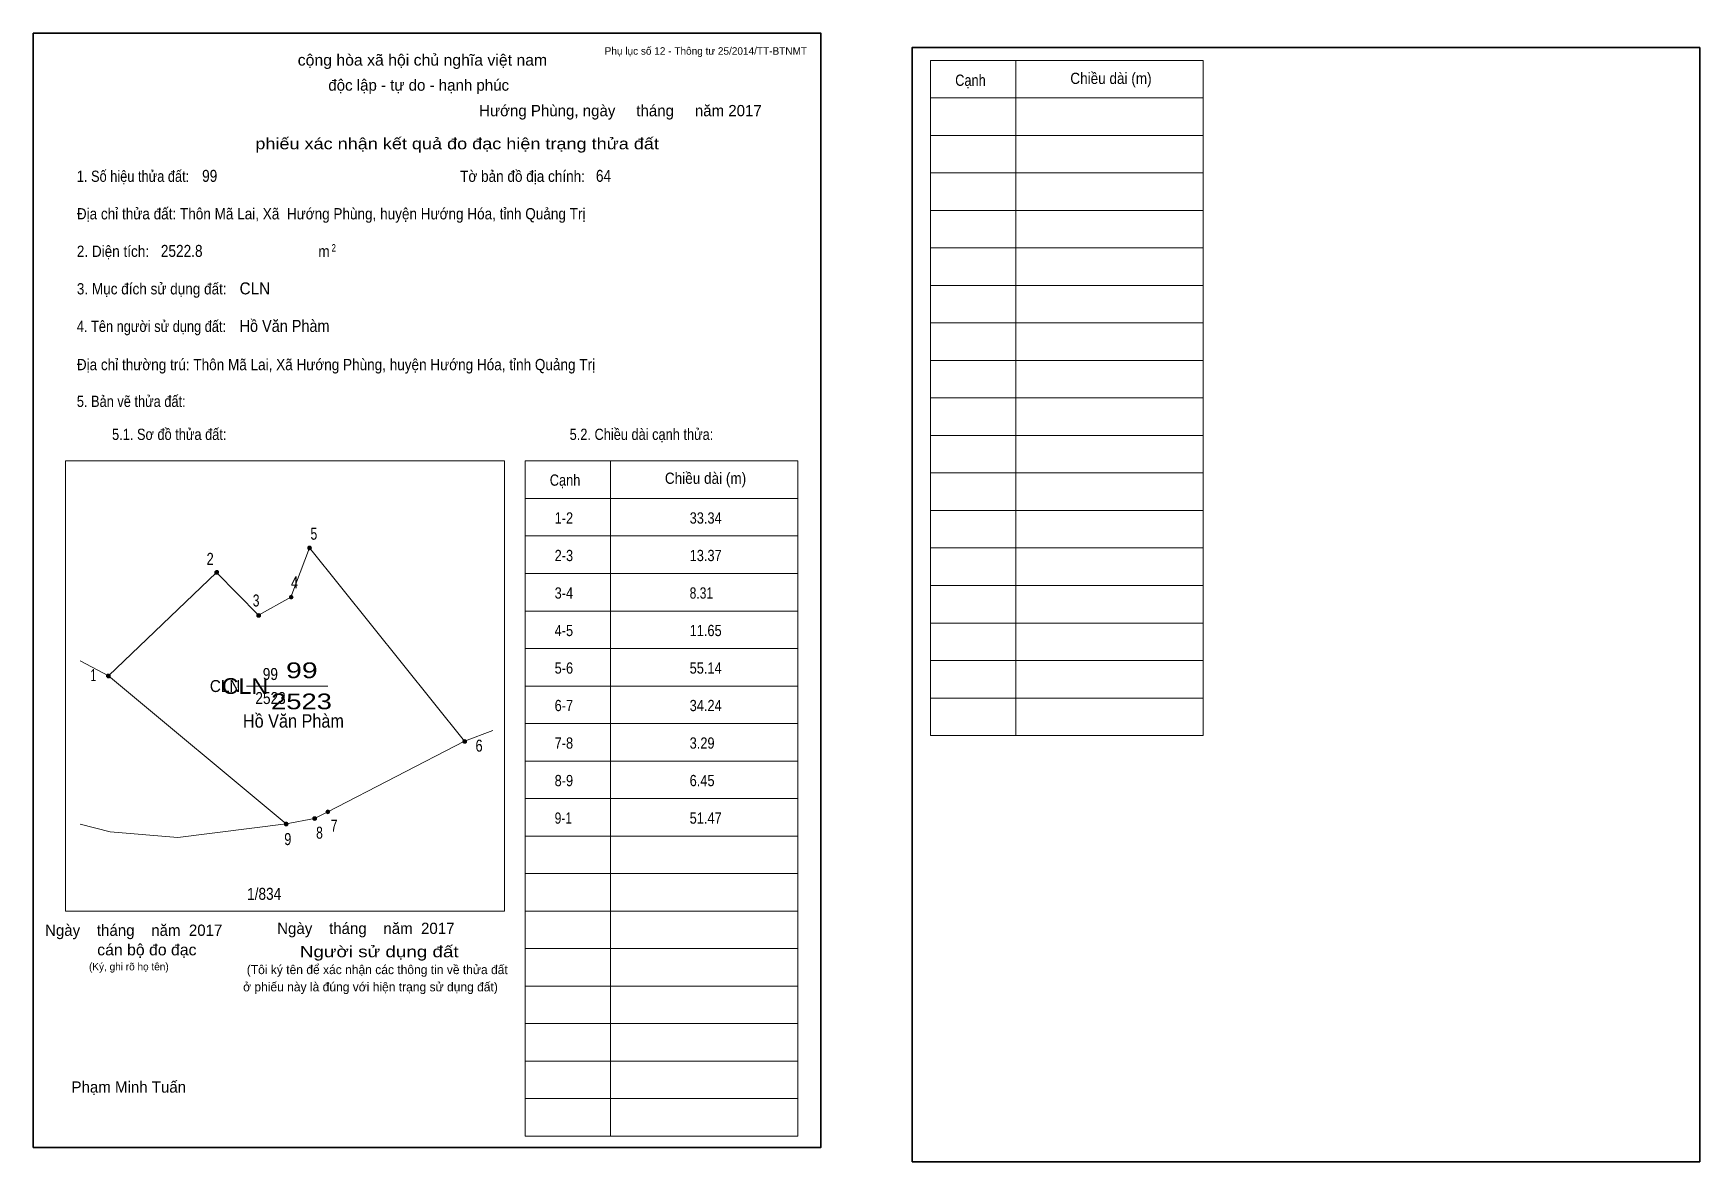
# Model space of a CAD drawing. Header units: centimetres. Extents: x 0 to 44.4, y -0.4 to 29.7.
import ezdxf
from ezdxf.enums import TextEntityAlignment as Align

# ---------------------------------------------------------------- set-up
doc = ezdxf.new("R2010")
doc.units = ezdxf.units.CM
doc.header["$LTSCALE"] = 0.12
for name, color, linetype in [('2', 7, 'Continuous'), ('3', 7, 'Continuous'), ('30', 7, 'Continuous'), ('34', 7, 'Continuous'), ('4', 7, 'Continuous'), ('5', 7, 'Continuous')]:
    doc.layers.add(name, color=color, linetype=linetype)
for name, color, linetype, lineweight in [('32', 7, 'Continuous', 13), ('33', 7, 'Continuous', 13), ('6', 7, 'Continuous', 13), ('63', 7, 'Continuous', 13), ('7', 7, 'Continuous', 13)]:
    doc.layers.add(name, color=color, linetype=linetype, lineweight=lineweight)

msp = doc.modelspace()

# ---------------------------------------------------------------- hatches: boundary and pattern name
at = {"layer": '32'}
for points in [[(7.416, 15.978, 1), (7.316, 15.978, 1)], [(4.9388, 15.3296, 1), (4.8388, 15.3296, 1)], [(6.927, 14.6705, 1), (6.827, 14.6705, 1)], [(6.0582, 14.1827, 1), (5.9582, 14.1827, 1)], [(2.0506, 12.5684, 1), (1.9506, 12.5684, 1)], [(11.5506, 10.8235, 1), (11.4506, 10.8235, 1)], [(7.9026, 8.9456, 1), (7.8026, 8.9456, 1)], [(6.7916, 8.622, 1), (6.6916, 8.622, 1)], [(7.5514, 8.7658, 1), (7.4514, 8.7658, 1)]]:
    msp.add_hatch(color=256, dxfattribs=at).paths.add_polyline_path(points)

# ---------------------------------------------------------------- linework, layer by layer
for centre in [(7.366, 15.978), (4.8888, 15.3296), (6.877, 14.6705), (6.0082, 14.1827), (2.0006, 12.5684), (11.5006, 10.8235), (7.8526, 8.9456), (6.7416, 8.622), (7.5014, 8.7658)]:
    msp.add_circle(centre, 0.05, dxfattribs=at)
at = {"layer": '33'}
msp.add_line((5.68, 12.3), (6.96, 12.3), dxfattribs=at)
at = {"layer": '6'}
msp.add_line((11.5, 10.83), (12.25, 11.11), dxfattribs=at)
for points in [[(2, 12.57), (4.88, 15.33), (6, 14.19), (6.87, 14.67), (7.36, 15.98)], [(7.85, 8.95), (11.5, 10.83), (7.36, 15.98)], [(6.74, 8.63), (2, 12.57), (1.25, 12.97)], [(6.74, 8.63), (7.5, 8.77), (7.85, 8.95)], [(6.74, 8.63), (3.85, 8.26), (2.05, 8.41), (1.25, 8.62)]]:
    msp.add_lwpolyline(points, dxfattribs=at)
at = {"layer": '63'}
for p, q in [((23.92, 28.98), (31.19, 28.98)), ((23.92, 10.98), (23.92, 28.98)), ((26.2, 10.98), (26.2, 28.98)), ((31.19, 10.98), (31.19, 28.98)), ((23.92, 27.98), (31.19, 27.98)), ((23.92, 26.98), (31.19, 26.98)), ((23.92, 25.98), (31.19, 25.98)), ((23.92, 24.98), (31.19, 24.98)), ((23.92, 23.98), (31.19, 23.98)), ((23.92, 22.98), (31.19, 22.98)), ((23.92, 21.98), (31.19, 21.98)), ((23.92, 20.98), (31.19, 20.98)), ((23.92, 19.98), (31.19, 19.98)), ((23.92, 18.98), (31.19, 18.98)), ((0.86, 18.3), (12.56, 18.3)), ((0.86, 6.3), (0.86, 18.3)), ((12.56, 6.3), (12.56, 18.3)), ((13.11, 18.3), (20.38, 18.3)), ((13.11, 0.3), (13.11, 18.3)), ((15.39, 0.3), (15.39, 18.3)), ((20.38, 0.3), (20.38, 18.3)), ((23.92, 17.98), (31.19, 17.98)), ((13.11, 17.3), (20.38, 17.3)), ((23.92, 16.98), (31.19, 16.98)), ((13.11, 16.3), (20.38, 16.3)), ((23.92, 15.98), (31.19, 15.98)), ((13.11, 15.3), (20.38, 15.3)), ((23.92, 14.98), (31.19, 14.98)), ((13.11, 14.3), (20.38, 14.3)), ((23.92, 13.98), (31.19, 13.98)), ((13.11, 13.3), (20.38, 13.3)), ((23.92, 12.98), (31.19, 12.98)), ((13.11, 12.3), (20.38, 12.3)), ((23.92, 11.98), (31.19, 11.98)), ((13.11, 11.3), (20.38, 11.3)), ((23.92, 10.98), (31.19, 10.98)), ((13.11, 10.3), (20.38, 10.3)), ((13.11, 9.3), (20.38, 9.3)), ((13.11, 8.3), (20.38, 8.3)), ((13.11, 7.3), (20.38, 7.3)), ((0.86, 6.3), (12.56, 6.3)), ((13.11, 6.3), (20.38, 6.3)), ((13.11, 5.3), (20.38, 5.3)), ((13.11, 4.3), (20.38, 4.3)), ((13.11, 3.3), (20.38, 3.3)), ((13.11, 2.3), (20.38, 2.3)), ((13.11, 1.3), (20.38, 1.3)), ((13.11, 0.3), (20.38, 0.3))]:
    msp.add_line(p, q, dxfattribs=at)
at = {"layer": '63', "lineweight": 35}
for points in [[(0, 0), (0, 29.7), (21, 29.7), (21, 0)], [(23.43, -0.38), (23.43, 29.32), (44.43, 29.32), (44.43, -0.38)]]:
    msp.add_lwpolyline(points, close=True, dxfattribs=at)
at = {"layer": '7'}
msp.add_line((6.42, 12.3), (7.85, 12.3), dxfattribs=at)

# ---------------------------------------------------------------- texts
at = {"layer": '2', "width": 0.9}
msp.add_text('Hồ Văn Phàm', height=0.3595, dxfattribs=at).set_placement((6.935, 11.19), align=Align.CENTER)
at = {"layer": '3', "width": 1.1}
msp.add_text('CLN', height=0.4194, dxfattribs=at).set_placement((6.26, 12.09), align=Align.RIGHT)
at = {"layer": '30'}
for s, height, width, p in [('1-2', 0.3, 0.85, (13.9, 16.63)), ('33.34', 0.3, 0.85, (17.5, 16.63)), ('2-3', 0.3, 0.85, (13.9, 15.63)), ('13.37', 0.3, 0.85, (17.5, 15.63)), ('3-4', 0.3, 0.85, (13.9, 14.63)), ('8.31', 0.3, 0.8, (17.5, 14.63)), ('4-5', 0.3, 0.85, (13.9, 13.63)), ('11.65', 0.3, 0.85, (17.5, 13.63)), ('5-6', 0.3, 0.85, (13.9, 12.63)), ('55.14', 0.3, 0.85, (17.5, 12.63)), ('6-7', 0.3, 0.85, (13.9, 11.63)), ('34.24', 0.3, 0.85, (17.5, 11.63)), ('7-8', 0.3, 0.85, (13.9, 10.63)), ('3.29', 0.3, 0.85, (17.5, 10.63)), ('8-9', 0.3, 0.85, (13.9, 9.63)), ('6.45', 0.3, 0.85, (17.5, 9.63)), ('9-1', 0.3, 0.8, (13.9, 8.63)), ('51.47', 0.3, 0.85, (17.5, 8.63)), ('1/834', 0.32, 0.85, (5.7, 6.6))]:
    msp.add_text(s, height=height, dxfattribs=dict(at, width=width)).set_placement(p)
at = {"layer": '32'}
for s, width, p in [('5', 0.75, (7.48, 16.2)), ('2', 0.8, (4.715, 15.53)), ('4', 0.8, (6.965, 14.9)), ('3', 0.75, (5.94, 14.42)), ('1', 0.65, (1.6, 12.43)), ('6', 0.8, (11.885, 10.55)), ('8', 0.75, (7.63, 8.23)), ('7', 0.75, (8.02, 8.42)), ('9', 0.8, (6.785, 8.06))]:
    msp.add_text(s, height=0.32, dxfattribs=dict(at, width=width)).set_placement(p, align=Align.CENTER)
at = {"layer": '33', "width": 0.95}
msp.add_text('CLN', height=0.32, dxfattribs=at).set_placement((5.52, 12.14), align=Align.RIGHT)
at = {"layer": '33', "width": 0.85}
for s, p in [('99', (6.32, 12.46)), ('2523', (6.325, 11.82))]:
    msp.add_text(s, height=0.32, dxfattribs=at).set_placement(p, align=Align.CENTER)
at = {"layer": '34'}
for s, width, p in [('99', 0.85, (4.5, 25.74)), ('64', 0.85, (15, 25.74)), ('2522.8', 0.85, (3.4, 23.74)), ('CLN', 0.95, (5.5, 22.74)), ('Hồ Văn Phàm', 0.9, (5.5, 21.74))]:
    msp.add_text(s, height=0.32, dxfattribs=dict(at, width=width)).set_placement(p)
at = {"layer": '4', "width": 1.35}
msp.add_text('99', height=0.4194, dxfattribs=at).set_placement((7.16, 12.51), align=Align.CENTER)
at = {"layer": '5', "width": 1.3}
msp.add_text('2523', height=0.4194, dxfattribs=at).set_placement((7.15, 11.68), align=Align.CENTER)
at = {"layer": '63'}
for s, height, p in [('Phụ lục số 12 - Thông tư 25/2014/TT-BTNMT', 0.2, (20.63, 29.13)), ('Ngày    tháng    năm  2017', 0.3, (5.04, 5.64)), ('Ngày    tháng    năm  2017', 0.3, (11.23, 5.69)), ('(Ký, ghi rõ họ tên)', 0.2, (3.61, 4.72))]:
    msp.add_text(s, height=height, dxfattribs=at).set_placement(p, align=Align.RIGHT)
at = {"layer": '63', "width": 1.05}
msp.add_text('cộng hòa xã hội chủ nghĩa việt nam', height=0.3, dxfattribs=at).set_placement((10.375, 28.84), align=Align.CENTER)
at = {"layer": '63'}
for s, height, p in [('độc lập - tự do - hạnh phúc', 0.3, (10.275, 28.17)), ('Hướng Phùng, ngày     tháng     năm 2017', 0.3, (15.655, 27.49)), ('(Tôi ký tên để xác nhận các thông tin về thửa đất ', 0.24, (9.215, 4.62)), ('ở phiếu này là đúng với hiện trạng sử dụng đất)', 0.24, (8.99, 4.16)), ('Phạm Minh Tuấn', 0.3, (2.545, 1.46))]:
    msp.add_text(s, height=height, dxfattribs=at).set_placement(p, align=Align.CENTER)
for s, height, width, p in [('Cạnh', 0.3, 0.85, (24.58, 28.3)), ('Chiều dài (m)', 0.3, 0.9, (27.65, 28.35)), ('1. Số hiệu thửa đất:', 0.3, 0.85, (1.16, 25.74)), ('Tờ bản đồ địa chính:', 0.3, 0.9, (11.38, 25.74)), ('Địa chỉ thửa đất: Thôn Mã Lai, Xã  Hướng Phùng, huyện Hướng Hóa, tỉnh Quảng Trị', 0.3, 0.9, (1.16, 24.74)), ('2. Diện tích:', 0.3, 0.9, (1.16, 23.74)), ('2', 0.2, 0.8, (7.95, 23.88)), ('m', 0.3, 0.9, (7.6, 23.74)), ('3. Mục đích sử dụng đất:', 0.3, 0.9, (1.16, 22.74)), ('4. Tên người sử dụng đất:', 0.3, 0.85, (1.16, 21.74)), ('Địa chỉ thường trú: Thôn Mã Lai, Xã Hướng Phùng, huyện Hướng Hóa, tỉnh Quảng Trị', 0.3, 0.9, (1.16, 20.72)), ('5. Bản vẽ thửa đất:', 0.3, 0.85, (1.16, 19.74)), ('5.1. Sơ đồ thửa đất:', 0.3, 0.85, (2.1, 18.86)), ('5.2. Chiều dài cạnh thửa:', 0.3, 0.85, (14.3, 18.86)), ('Cạnh', 0.3, 0.85, (13.77, 17.64)), ('Chiều dài (m)', 0.3, 0.9, (16.84, 17.69))]:
    msp.add_text(s, height=height, dxfattribs=dict(at, width=width)).set_placement(p)
for s, width, p in [('phiếu xác nhận kết quả đo đạc hiện trạng thửa đất', 1.2, (16.68, 26.61)), ('cán bộ đo đạc', 1.05, (4.35, 5.12)), ('Người sử dụng đất', 1.25, (11.34, 5.07))]:
    msp.add_text(s, height=0.3, dxfattribs=dict(at, width=width)).set_placement(p, align=Align.RIGHT)

doc.saveas('drawing.dxf')
